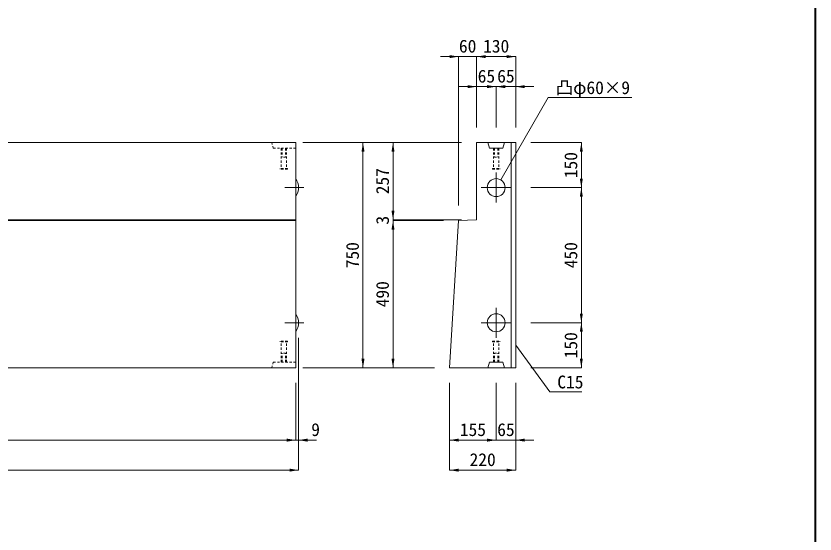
# Model space of a CAD drawing. Units: millimetres at full size. Extents: x 1547 to 6797, y -2117 to 5308.
# Drawn here: x 3885 to 6547, y 1598 to 3323 of the extents above; entities that cross this region are included whole.
import ezdxf
from ezdxf.enums import TextEntityAlignment as Align

# ---------------------------------------------------------------- set-up
doc = ezdxf.new("R2010")
doc.units = ezdxf.units.MM
doc.header["$LTSCALE"] = 10
for name, pattern in [('USER2', [1.35, 0.75, -0.6]), ('USER3', [28.575, 19.05, -3.175, 3.175, -3.175]), ('USER4', [28.575, 19.05, -3.175, 3.175, -3.175])]:
    doc.linetypes.add(name, pattern=pattern)
for name, color, linetype, lineweight in [('図枠', 7, 'Continuous', 5), ('寸法線', 7, 'Continuous', 13), ('引出線', 4, 'Continuous', 13), ('本体', 2, 'Continuous', 13), ('補助線', 8, 'USER3', 9), ('部品', 3, 'USER2', 5)]:
    doc.layers.add(name, color=color, linetype=linetype, lineweight=lineweight)
doc.styles.add('ＭＳ ゴシック', font='')
doc.styles.get('ＭＳ ゴシック').set_extended_font_data('MS Gothic')

# ---------------------------------------------------------------- blocks, each defined once
blk = doc.blocks.new('filled_arrow')
at = {"color": 0, "linetype": 'Continuous', "lineweight": -2}
blk.add_solid([(7.5, 1.25), (0, 0), (7.5, -1.25)], dxfattribs=at)

msp = doc.modelspace()

# ---------------------------------------------------------------- linework, layer by layer
at = {"layer": '図枠', "lineweight": 40}
msp.add_line((6547.41, 5057.89), (6547.41, -1867.11), dxfattribs=at)
at = {"layer": '寸法線'}
for p, q in [((5479.98, 3187.7), (5299.98, 3187.7)), ((5359.98, 2691.38), (5359.98, 3187.7)), ((5419.98, 3187.7), (5549.98, 3187.7)), ((5419.98, 2951.38), (5419.98, 3187.7)), ((5419.98, 2951.38), (5419.98, 3187.7)), ((5549.98, 2951.38), (5549.98, 3187.7)), ((5359.98, 3087.7), (5544.98, 3087.7)), ((5419.98, 2951.38), (5419.98, 3087.7)), ((5424.98, 3087.7), (5609.98, 3087.7)), ((5484.98, 2951.38), (5484.98, 3087.7)), ((5484.98, 2951.38), (5484.98, 3087.7)), ((5549.98, 2951.38), (5549.98, 3087.7)), ((5369.98, 2901.38), (4841.22, 2901.38)), ((5041.22, 2151.38), (5041.22, 2901.38)), ((5141.22, 2644.38), (5141.22, 2901.38)), ((5369.98, 2901.38), (5141.22, 2901.38)), ((5599.98, 2901.38), (5768.76, 2901.38)), ((5768.76, 2751.38), (5768.76, 2901.38)), ((5599.98, 2751.38), (5768.76, 2751.38)), ((5599.98, 2751.38), (5768.76, 2751.38)), ((5768.76, 2301.38), (5768.76, 2751.38)), ((5141.22, 2581.38), (5141.22, 2704.38)), ((5369.98, 2644.38), (5141.22, 2644.38)), ((5369.98, 2644.38), (5141.22, 2644.38)), ((5141.22, 2151.38), (5141.22, 2641.38)), ((5309.98, 2641.38), (5141.22, 2641.38)), ((5309.98, 2641.38), (5141.22, 2641.38)), ((5599.98, 2301.38), (5768.76, 2301.38)), ((5599.98, 2301.38), (5768.76, 2301.38)), ((5768.76, 2151.38), (5768.76, 2301.38)), ((4826.39, 2251.38), (4826.39, 1910.4)), ((4826.39, 2251.38), (4826.39, 1810.4)), ((5279.98, 2151.38), (4841.22, 2151.38)), ((5279.98, 2151.38), (5141.22, 2151.38)), ((5599.98, 2151.38), (5768.76, 2151.38)), ((4817.39, 2101.38), (4817.39, 1910.4)), ((4817.39, 2101.38), (4817.39, 1910.4)), ((5329.98, 2101.38), (5329.98, 1910.4)), ((5329.98, 2101.38), (5329.98, 1810.4)), ((5484.98, 2101.38), (5484.98, 1910.4)), ((5484.98, 2101.38), (5484.98, 1910.4)), ((5549.98, 2101.38), (5549.98, 1910.4)), ((5549.98, 2101.38), (5549.98, 1810.4)), ((2827.39, 1910.4), (4817.39, 1910.4)), ((4757.39, 1910.4), (4886.39, 1910.4)), ((5329.98, 1910.4), (5484.98, 1910.4)), ((5424.98, 1910.4), (5609.98, 1910.4)), ((2827.39, 1810.4), (4826.39, 1810.4)), ((5329.98, 1810.4), (5549.98, 1810.4))]:
    msp.add_line(p, q, dxfattribs=at)
at = {"layer": '寸法線', "linetype": 'USER4', "lineweight": 9}
for p, q in [((4780.93, 2751.38), (4843.72, 2751.38)), ((4780.93, 2301.38), (4843.72, 2301.38))]:
    msp.add_line(p, q, dxfattribs=at)
at = {"layer": '引出線'}
for points in [[(5499.98, 2777.36), (5658.34, 3051.64), (5937.35, 3051.64)], [(5549.98, 2226.66), (5663.66, 2071.41), (5770.67, 2071.41)]]:
    msp.add_lwpolyline(points, dxfattribs=at)
at = {"layer": '本体'}
for p, q in [((2827.39, 2901.38), (4817.39, 2901.38)), ((4817.39, 2901.38), (4817.39, 2151.38)), ((5549.98, 2901.38), (5419.98, 2901.38)), ((5419.98, 2901.38), (5419.98, 2644.38)), ((5462.48, 2882.38), (5457.48, 2901.38)), ((5507.48, 2882.38), (5462.48, 2882.38)), ((5512.48, 2901.38), (5507.48, 2882.38)), ((5534.98, 2901.38), (5534.98, 2151.38)), ((5549.98, 2901.38), (5549.98, 2151.38)), ((5359.98, 2641.38), (5329.98, 2151.38)), ((5359.98, 2641.38), (5419.98, 2644.38)), ((5462.48, 2170.38), (5457.48, 2151.38)), ((5507.48, 2170.38), (5462.48, 2170.38)), ((5512.48, 2151.38), (5507.48, 2170.38)), ((4817.39, 2151.38), (2827.39, 2151.38)), ((5549.98, 2151.38), (5329.98, 2151.38))]:
    msp.add_line(p, q, dxfattribs=at)
at = {"layer": '本体', "linetype": 'USER2', "lineweight": 9}
for p, q in [((4742.39, 2882.38), (4737.39, 2901.38)), ((4817.39, 2882.38), (4742.39, 2882.38)), ((4742.39, 2170.38), (4737.39, 2151.38)), ((4817.39, 2170.38), (4742.39, 2170.38))]:
    msp.add_line(p, q, dxfattribs=at)
at = {"layer": '本体', "lineweight": 9}
for p, q in [((4817.39, 2644.38), (2827.39, 2644.38)), ((4817.39, 2641.38), (2827.39, 2641.38))]:
    msp.add_line(p, q, dxfattribs=at)
at = {"layer": '本体'}
for centre in [(5484.98, 2751.38), (5484.98, 2301.38)]:
    msp.add_circle(centre, 30, dxfattribs=at)
at = {"layer": '本体', "lineweight": 9}
for centre in [(4771.89, 2751.38), (4771.89, 2301.38)]:
    msp.add_arc(centre, 54.5, 326.60151, 33.39849, dxfattribs=at)
at = {"layer": '補助線'}
for p, q in [((5484.98, 2701.38), (5484.98, 2801.38)), ((5434.98, 2751.38), (5534.98, 2751.38)), ((5484.98, 2251.38), (5484.98, 2351.38)), ((5434.98, 2301.38), (5534.98, 2301.38))]:
    msp.add_line(p, q, dxfattribs=at)
at = {"layer": '部品'}
for p, q in [((4768.89, 2882.38), (4768.89, 2815.38)), ((4771.39, 2882.38), (4771.39, 2852.38)), ((4783.39, 2882.38), (4783.39, 2852.38)), ((4785.89, 2882.38), (4785.89, 2815.38)), ((5476.48, 2882.38), (5476.48, 2815.38)), ((5478.98, 2882.38), (5478.98, 2852.38)), ((5490.98, 2882.38), (5490.98, 2852.38)), ((5493.48, 2882.38), (5493.48, 2815.38)), ((4783.39, 2852.38), (4771.39, 2852.38)), ((5478.98, 2852.38), (5490.98, 2852.38)), ((4789.89, 2815.38), (4764.89, 2815.38)), ((4764.89, 2815.38), (4764.89, 2812.38)), ((4789.89, 2812.38), (4764.89, 2812.38)), ((4789.89, 2815.38), (4789.89, 2812.38)), ((5472.48, 2815.38), (5497.48, 2815.38)), ((5472.48, 2815.38), (5472.48, 2812.38)), ((5472.48, 2812.38), (5497.48, 2812.38)), ((5497.48, 2815.38), (5497.48, 2812.38)), ((4789.89, 2240.38), (4764.89, 2240.38)), ((4764.89, 2237.38), (4764.89, 2240.38)), ((4789.89, 2237.38), (4764.89, 2237.38)), ((4768.89, 2170.38), (4768.89, 2237.38)), ((4785.89, 2170.38), (4785.89, 2237.38)), ((4789.89, 2237.38), (4789.89, 2240.38)), ((5472.48, 2240.38), (5497.48, 2240.38)), ((5472.48, 2237.38), (5472.48, 2240.38)), ((5472.48, 2237.38), (5497.48, 2237.38)), ((5476.48, 2170.38), (5476.48, 2237.38)), ((5493.48, 2170.38), (5493.48, 2237.38)), ((5497.48, 2237.38), (5497.48, 2240.38)), ((4783.39, 2200.38), (4771.39, 2200.38)), ((4771.39, 2170.38), (4771.39, 2200.38)), ((4783.39, 2170.38), (4783.39, 2200.38)), ((5478.98, 2200.38), (5490.98, 2200.38)), ((5478.98, 2170.38), (5478.98, 2200.38)), ((5490.98, 2170.38), (5490.98, 2200.38))]:
    msp.add_line(p, q, dxfattribs=at)

# ---------------------------------------------------------------- block references
at = {"layer": '寸法線', "xscale": 4, "yscale": 4}
for p, rotation in [((5359.98, 3187.7), 180), ((5549.98, 3187.7), 180), ((5419.98, 3087.7), 180), ((5484.98, 3087.7), 180), ((5041.22, 2901.38), 270), ((5141.22, 2901.38), 270), ((5768.76, 2901.38), 270), ((5768.76, 2751.38), 90), ((5768.76, 2751.38), 270), ((5141.22, 2644.38), 90), ((5141.22, 2644.38), 90), ((5141.22, 2641.38), 270), ((5141.22, 2641.38), 270), ((5768.76, 2301.38), 90), ((5768.76, 2301.38), 270), ((5041.22, 2151.38), 90), ((5141.22, 2151.38), 90), ((5768.76, 2151.38), 90), ((4817.39, 1910.4), 180), ((4817.39, 1910.4), 180), ((5484.98, 1910.4), 180), ((5484.98, 1910.4), 180), ((4826.39, 1810.4), 180), ((5549.98, 1810.4), 180)]:
    msp.add_blockref('filled_arrow', p, dxfattribs=dict(at, rotation=rotation))
for p in [(5419.98, 3187.7), (5419.98, 3187.7), (5484.98, 3087.7), (5549.98, 3087.7), (4826.39, 1910.4), (5329.98, 1910.4), (5549.98, 1910.4), (5329.98, 1810.4)]:
    msp.add_blockref('filled_arrow', p, dxfattribs=at)
at = {"layer": '引出線', "xscale": 0.16, "yscale": 0.16}
for p, rotation in [((5499.98, 2777.36), 60), ((5549.98, 2226.66), 306.2)]:
    msp.add_blockref('filled_arrow', p, dxfattribs=dict(at, rotation=rotation))

# ---------------------------------------------------------------- texts
at = {"layer": '寸法線', "style": 'ＭＳ ゴシック'}
for s, p in [('60', (5389.98, 3222.7)), ('130', (5484.98, 3222.7)), ('65', (5452.48, 3122.7)), ('65', (5517.48, 3122.7)), ('9', (4883.36, 1945.4)), ('155', (5407.48, 1945.4)), ('65', (5517.48, 1945.4)), ('220', (5439.98, 1845.4))]:
    msp.add_text(s, height=42.72, dxfattribs=at).set_placement(p, align=Align.MIDDLE_CENTER)
for s, p in [('150', (5733.76, 2826.38)), ('257', (5106.22, 2772.88)), ('3', (5106.22, 2642.88)), ('750', (5006.22, 2526.38)), ('450', (5733.76, 2526.38)), ('490', (5106.22, 2396.38)), ('150', (5733.76, 2226.38))]:
    msp.add_text(s, height=42.72, rotation=90, dxfattribs=at).set_placement(p, align=Align.MIDDLE_CENTER)
at = {"layer": '引出線', "style": 'ＭＳ ゴシック'}
for s, p in [('凸φ60×9', (5683.34, 3105.64)), ('C15', (5688.66, 2125.41))]:
    msp.add_text(s, height=42.72, dxfattribs=at).set_placement(p, align=Align.TOP_LEFT)

doc.saveas('drawing.dxf')
